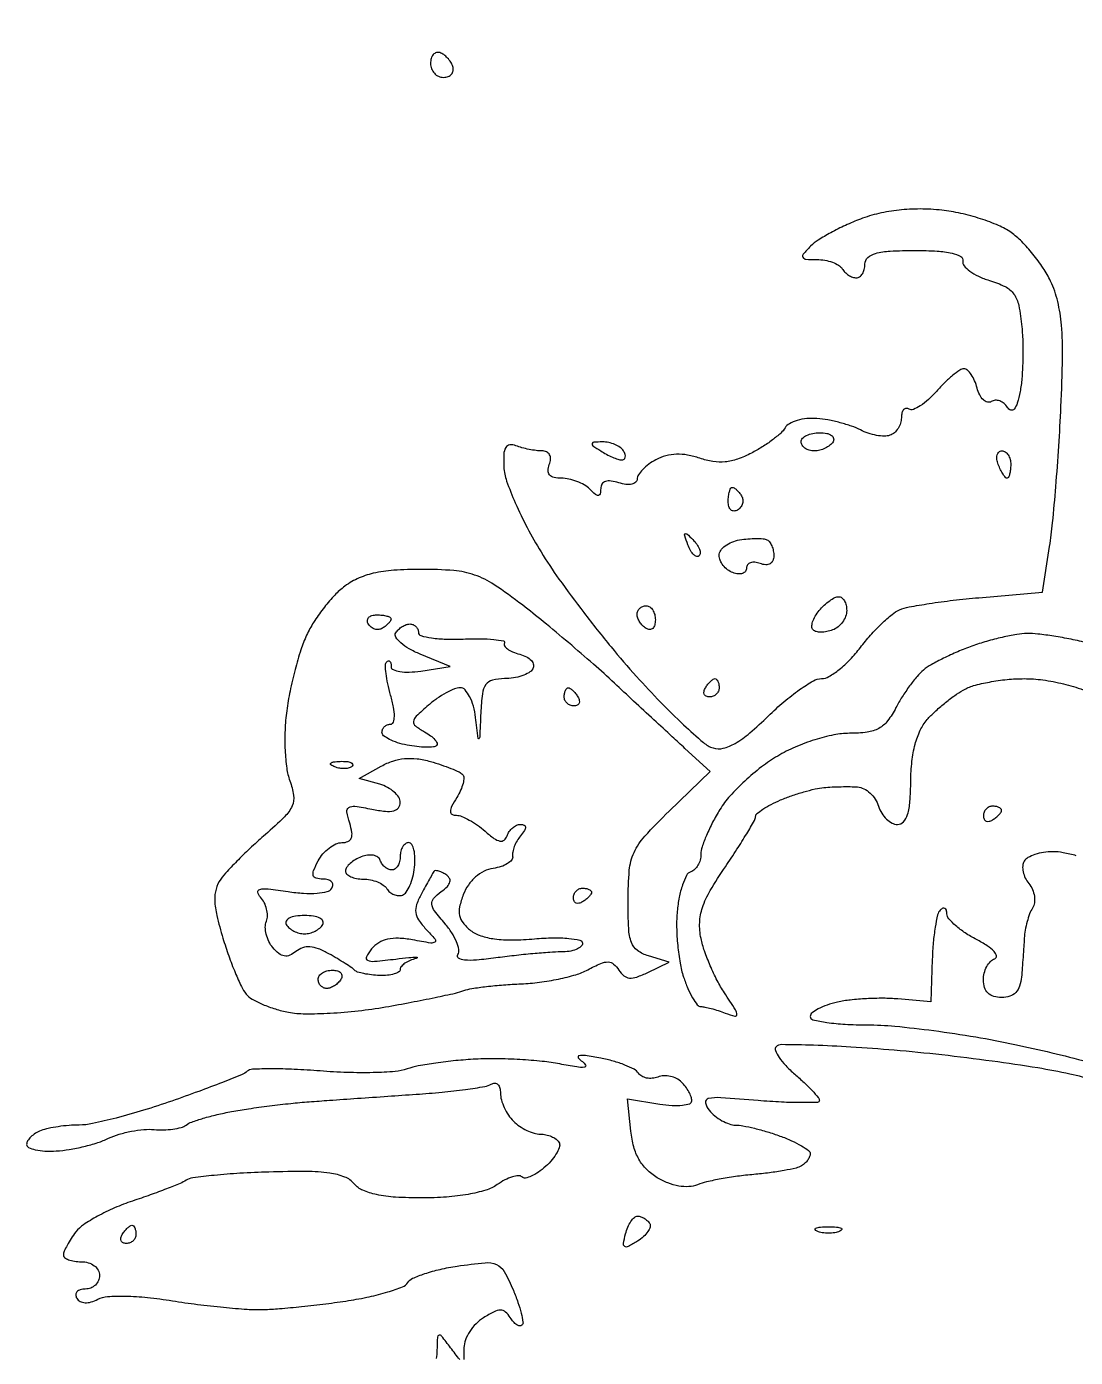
# Model space of a CAD drawing. Extents: x 0 to 102, y 0 to 135.
# Drawn here: x 76.39 to 86.13, y 111.12 to 123.48 of the extents above; entities that cross this region are included whole.
import ezdxf

# ---------------------------------------------------------------- set-up
doc = ezdxf.new("R2010")
doc.units = 0
doc.header["$MEASUREMENT"] = 0

msp = doc.modelspace()

# ---------------------------------------------------------------- linework, layer by layer
for points in [[(94.838633, 112.440451, -0.000002), (94.54195, 112.74577, 0.00077)], [(86.246742, 117.75512, 0.011823), (86.091508, 117.790327, 0.010683), (85.929458, 117.819484, 0.01077), (85.783188, 117.839369, 0.033163), (85.683487, 117.844087, 0.037557), (85.586747, 117.834956, 0.013835), (85.452209, 117.808126, 0.013623), (85.306331, 117.770603, 0.015939), (85.170248, 117.72688, 0.015271), (85.038824, 117.675407, 0.014024), (84.906944, 117.614624, 0.014184), (84.792408, 117.553783, 0.044045), (84.72052, 117.504105, 0.043588), (84.661354, 117.445592, 0.017818), (84.591247, 117.356774, 0.01747), (84.522283, 117.255455, 0.021364), (84.465349, 117.156012, -0.0438), (84.387736, 117.033525, -0.103522), (84.306339, 116.963258, -0.094369), (84.198688, 116.927863, -0.032381), (84.03421, 116.9172, 0.050143), (83.888283, 116.902529, 0.026387), (83.711679, 116.856838, 0.025537), (83.529944, 116.789056, 0.030519), (83.366945, 116.706449, 0.031605), (83.216326, 116.604884, 0.022618), (83.061098, 116.473686, 0.022953), (82.924096, 116.334633, 0.044654), (82.830763, 116.210013, 0.01851), (82.763178, 116.091027, 0.019693), (82.706065, 115.969763, 0.019718), (82.665364, 115.862073, 0.080654), (82.6542, 115.793314, -0.067152), (82.647125, 115.74087, -0.064889), (82.626385, 115.691514, -0.070006), (82.595715, 115.652576, -0.110972), (82.55951, 115.630737, 0.195782), (82.520911, 115.597665, 0.036437), (82.483563, 115.510028, 0.034189), (82.452688, 115.394741, 0.025351), (82.433934, 115.264137, 0.028097), (82.428629, 115.115796, 0.01898), (82.438511, 114.94675, 0.019155), (82.460621, 114.783536, 0.035728), (82.492885, 114.65415, 0.02189), (82.532477, 114.548828, 0.031578), (82.577224, 114.459967, 0.032451), (82.62092, 114.395336, 0.231882), (82.653842, 114.3792, -0.05072), (82.691251, 114.375395, -0.013595), (82.749525, 114.361757, -0.013631), (82.815242, 114.342551, -0.013701), (82.879701, 114.319821, 0.023592), (82.969844, 114.290025, 0.509167), (82.988586, 114.304869, 0.131514), (82.975017, 114.348352, 0.004005), (82.871972, 114.508401, -0.02617), (82.80579, 114.62195, -0.017281), (82.741322, 114.758596, -0.017407), (82.687728, 114.89618, -0.031975), (82.655354, 115.01193, -0.062062), (82.642768, 115.159961, -0.072071), (82.668474, 115.298831, -0.051457), (82.741512, 115.458192, -0.016394), (82.881503, 115.678843, 0.005737), (82.988901, 115.840405, 0.008373), (83.079463, 115.98535, 0.004693), (83.152233, 116.10889, 0.131485), (83.1618, 116.144641, -0.225209), (83.174456, 116.171315, -0.025106), (83.230141, 116.212304, -0.026636), (83.305327, 116.256465, -0.018497), (83.39445, 116.298513, -0.017543), (83.495915, 116.337722, -0.01374), (83.608462, 116.373302, -0.013958), (83.715121, 116.400627, -0.032782), (83.7963, 116.413507, -0.010946), (83.871455, 116.41877, -0.007324), (83.957613, 116.421647, -0.007377), (84.041224, 116.421979, -0.014389), (84.107849, 116.419342, -0.102287), (84.166282, 116.403032, -0.066032), (84.224158, 116.362759, -0.062403), (84.272742, 116.305816, -0.0687), (84.3039, 116.2404, 0.06077), (84.33347, 116.175705, 0.063046), (84.377429, 116.120903, 0.069989), (84.428457, 116.083769, 0.122947), (84.478801, 116.0712, 0.210897), (84.534578, 116.095821, 0.11046), (84.572966, 116.162967, 0.057138), (84.595381, 116.282624, 0.016008), (84.602815, 116.47305, -0.025741), (84.613536, 116.656196, -0.037534), (84.643261, 116.815052, -0.043639), (84.690608, 116.945882, -0.072097), (84.754733, 117.0441, -0.024692), (84.825268, 117.116592, -0.015405), (84.914479, 117.194662, -0.015451), (85.007401, 117.266361, -0.02695), (85.08917, 117.31905, -0.061295), (85.186527, 117.359763, -0.022356), (85.33232, 117.393736, -0.021771), (85.496752, 117.417025, -0.024296), (85.656659, 117.4248, -0.034374), (85.830144, 117.412859, -0.025112), (86.019964, 117.376814, -0.025316), (86.202708, 117.322581, -0.038242)], [(86.139476, 115.781114, 0.022382), (86.01831, 115.80864, 0.044687), (85.920494, 115.8174, 0.038469), (85.835838, 115.810877, 0.041908), (85.75565, 115.79146, 0.045998), (85.690837, 115.763039, 0.128709), (85.65521, 115.729094, 0.123686), (85.641674, 115.686464, 0.068284), (85.645795, 115.631628, 0.06142), (85.665947, 115.573569, 0.059061), (85.6998, 115.5213, -0.071355), (85.732745, 115.467596, -0.066107), (85.75035, 115.405382, -0.070104), (85.750579, 115.34444, -0.10472), (85.73263, 115.294478, 0.048582), (85.706458, 115.241181, 0.023066), (85.682864, 115.168347, 0.02261), (85.665021, 115.089279, 0.029716), (85.656364, 115.015822, -0.00205), (85.651443, 114.936535, -0.001106), (85.644764, 114.838911, -0.001101), (85.63752, 114.739482, -0.001734), (85.630817, 114.65415, -0.060608), (85.613501, 114.569996, -0.11213), (85.577362, 114.510696, -0.121656), (85.521497, 114.475825, -0.079139), (85.446, 114.4638, -0.071947), (85.373281, 114.474318, -0.119776), (85.32002, 114.505219, -0.123365), (85.287878, 114.556351, -0.079088), (85.2768, 114.62595, -0.060736), (85.284684, 114.690612, -0.062127), (85.307864, 114.750959, -0.068623), (85.342099, 114.798124, -0.120634), (85.38255, 114.823813, 0.377327), (85.397691, 114.850043, 0.141113), (85.376469, 114.890956, 0.058818), (85.311702, 114.944894, 0.024544), (85.21335, 115.002235, -0.025735), (85.108076, 115.063948, -0.033606), (85.019167, 115.131379, -0.035633), (84.955629, 115.195158, -0.179973), (84.9384, 115.241473, 0.067989), (84.933952, 115.274032, 0.199213), (84.920258, 115.291503, 0.237252), (84.90021, 115.292442, 0.091838), (84.876639, 115.276239, 0.140932), (84.851813, 115.23137, 0.016043), (84.829333, 115.116514, 0.018381), (84.811646, 114.975105, 0.013984), (84.802327, 114.819224), (84.789776, 114.42397), (84.482603, 114.450434, 0.020553), (84.34654, 114.45654, 0.013914), (84.191339, 114.452801, 0.014035), (84.041329, 114.440777, 0.027045), (83.922415, 114.421328, 0.027611), (83.82551, 114.394361, 0.039705), (83.743723, 114.359204, 0.045335), (83.685758, 114.32156, 0.229987), (83.6694, 114.287878, 0.350252), (83.69388, 114.257219, 0.019046), (83.823875, 114.232877, 0.022847), (83.993667, 114.215611, 0.013914), (84.195272, 114.21, -0.023738), (84.455424, 114.197642, -0.009097), (84.815418, 114.156742, -0.008984), (85.2052, 114.098116, -0.010917), (85.567949, 114.028695, -0.005786), (85.910911, 113.951104, -0.006368), (86.241167, 113.8679, -0.005969)], [(86.316515, 113.700728, -0.00473), (86.080468, 113.7518, 0.015925), (85.782098, 113.809397, 0.005828), (85.356913, 113.872436, 0.00577), (84.890225, 113.930602, 0.006878), (84.448856, 113.974306, 0.005493), (84.046366, 114.004128, 0.008495), (83.698089, 114.020153, 0.003682), (83.403055, 114.026536, 0.202623), (83.352696, 114.006096, 0.303812), (83.345807, 113.971309, 0.050679), (83.379912, 113.908235, 0.040965), (83.441317, 113.832119, 0.025063), (83.52499, 113.752596, -0.011277), (83.612723, 113.673702, -0.016048), (83.686728, 113.599451, -0.012008), (83.743798, 113.535376, -0.177743), (83.754, 113.507583, -0.406022), (83.736653, 113.489743, -0.006882), (83.58674, 113.487601, -0.013237), (83.40294, 113.492372, -0.007891), (83.184604, 113.507287, 0.004161), (82.840206, 113.533395, 0.065744), (82.723114, 113.525895, 0.410319), (82.69692, 113.487344, 0.128394), (82.729663, 113.41731, 0.049924), (82.783185, 113.364541, 0.041983), (82.849179, 113.319911, 0.043851), (82.917068, 113.289344, 0.084052), (82.975802, 113.2794, -0.047328), (83.044793, 113.272855, -0.013059), (83.151336, 113.249556, -0.01307), (83.271218, 113.216695, -0.013324), (83.388444, 113.177805, -0.018443), (83.496081, 113.134331, -0.02705), (83.586869, 113.087661, -0.025551), (83.654188, 113.043555, -0.239345), (83.6694, 113.013598, -0.103933), (83.663605, 112.986018, -0.051626), (83.645851, 112.954824, -0.048084), (83.6199, 112.925035, -0.051162), (83.589234, 112.90144, -0.081957), (83.537997, 112.880378, -0.011531), (83.425696, 112.857214, -0.012901), (83.290321, 112.836123, -0.010648), (83.145084, 112.820455, 0.012127), (82.994092, 112.803715, 0.011506), (82.841404, 112.779438, 0.011534), (82.707409, 112.751752, 0.039208), (82.622405, 112.724972, -0.083918), (82.542487, 112.707425, -0.055952), (82.448733, 112.713348, -0.050462), (82.348575, 112.741686, -0.04223), (82.249599, 112.790843, -0.057911), (82.150661, 112.867799, -0.069421), (82.07881, 112.961261, -0.063848), (82.03121, 113.077301, -0.039901), (82.004588, 113.221961), (81.973688, 113.523165), (82.271644, 113.474813, 0.024388), (82.385869, 113.461954, 0.041277), (82.482075, 113.463797, 0.052842), (82.549836, 113.478046, 0.325284), (82.5696, 113.505211, 0.089105), (82.562974, 113.542099, 0.036189), (82.54172, 113.588707, 0.034356), (82.51101, 113.63674, 0.03698), (82.474691, 113.678869, 0.081816), (82.429075, 113.711581, 0.062303), (82.370905, 113.731793, 0.062326), (82.309572, 113.737049, 0.082032), (82.254653, 113.725761, -0.068965), (82.202713, 113.713671, -0.071683), (82.15015, 113.716414, -0.078977), (82.105016, 113.733037, -0.12039), (82.074612, 113.761369, 0.127511), (82.03506, 113.797202, 0.026289), (81.948851, 113.836728, 0.026065), (81.840984, 113.873098, 0.021966), (81.7236, 113.900479, 0.008079), (81.581439, 113.924747, 0.085359), (81.522787, 113.923727, 0.562551), (81.515674, 113.904729, 0.075113), (81.5544, 113.868343, -0.121964), (81.583584, 113.835321, -0.530776), (81.573395, 113.816441, -0.065656), (81.500894, 113.8187, -0.007875), (81.3429, 113.847127, 0.023174), (81.181797, 113.871051, 0.011204), (80.973933, 113.887439, 0.011085), (80.756164, 113.894869, 0.01564), (80.562041, 113.891114, 0.011708), (80.378558, 113.877505, 0.011195), (80.193142, 113.855178, 0.011201), (80.03044, 113.828149, 0.038849), (79.927541, 113.800258, -0.066875), (79.816142, 113.776655, -0.013057), (79.610816, 113.766559, -0.013652), (79.369111, 113.767594, -0.012265), (79.119004, 113.781644, 0.008685), (78.878418, 113.796887, 0.01264), (78.665889, 113.801271, 0.008183), (78.490105, 113.797576, 0.172528), (78.442204, 113.778496, -0.083111), (78.395343, 113.749446, -0.003439), (78.211533, 113.675559, -0.005887), (77.991307, 113.59177, -0.004137), (77.741624, 113.502462, -0.009663), (77.480364, 113.417068, -0.010717), (77.224818, 113.344924, -0.010139), (77.004744, 113.292597, -0.053341), (76.881394, 113.2794, 0.019992), (76.787374, 113.275639, 0.016048), (76.686741, 113.264316, 0.01634), (76.59429, 113.247796, 0.039247), (76.527619, 113.228049, 0.046647), (76.476426, 113.202708, 0.052866), (76.433109, 113.169195, 0.060254), (76.403448, 113.132984, 0.142438), (76.3938, 113.099805, 0.292931), (76.412111, 113.071233, 0.053436), (76.474567, 113.050245, 0.042672), (76.563379, 113.038441, 0.026385), (76.66875, 113.039066, 0.026527), (76.789459, 113.052608, 0.01799), (76.925062, 113.080201, 0.018159), (77.054462, 113.116436, 0.034248), (77.1552, 113.156417, -0.038474), (77.251609, 113.193741, -0.02563), (77.3667, 113.222054, -0.025831), (77.481892, 113.23809, -0.045105), (77.5782, 113.237755, 0.02945), (77.665377, 113.234724, 0.029334), (77.752423, 113.241947, 0.030678), (77.827425, 113.257367, 0.092387), (77.8743, 113.279916, -0.073457), (77.926922, 113.307711, -0.012969), (78.033454, 113.342233, -0.013799), (78.16154, 113.376285, -0.012027), (78.2973, 113.404965, -0.009474), (78.454258, 113.431132, -0.005138), (78.648126, 113.457655, -0.005116), (78.84604, 113.480609, -0.008059), (79.0164, 113.495831, -0.000553), (79.204759, 113.509395, -0.000215), (79.465284, 113.527754, -0.000213), (79.747403, 113.547391, -0.000264), (80.009917, 113.565412, 0.007042), (80.250851, 113.585236, 0.00955), (80.467726, 113.610349, 0.006896), (80.647414, 113.63717, 0.098217), (80.707867, 113.65977, -0.146763), (80.740166, 113.668436, -0.191589), (80.767992, 113.656411, -0.13383), (80.78679, 113.623444, -0.063119), (80.793, 113.57445, 0.07047), (80.801725, 113.512852, 0.038892), (80.828502, 113.441531, 0.037878), (80.867598, 113.372064, 0.049304), (80.913857, 113.315657, 0.046136), (80.969537, 113.269403, 0.037219), (81.036798, 113.230302, 0.038525), (81.104924, 113.203472, 0.074678), (81.162664, 113.1948, -0.051813), (81.214967, 113.189365, -0.048326), (81.266335, 113.17327, -0.051794), (81.309291, 113.149595, -0.102863), (81.335912, 113.121507, -0.206562), (81.341618, 113.08275, -0.059306), (81.318635, 113.025155, -0.048967), (81.27438, 112.959912, -0.035355), (81.213486, 112.896425, -0.031279), (81.145386, 112.842137, -0.047307), (81.079494, 112.804763, -0.059224), (81.024776, 112.787651, -0.247416), (80.992868, 112.797532, 0.220003), (80.960451, 112.809449, 0.054783), (80.903544, 112.798489, 0.045697), (80.834677, 112.770096, 0.032167), (80.763063, 112.726513, -0.079764), (80.656679, 112.674885, -0.029219), (80.493568, 112.635969, -0.025756), (80.292708, 112.610875, -0.018199), (80.065435, 112.6026, -0.014725), (79.819901, 112.609833, -0.036607), (79.641821, 112.633491, -0.051728), (79.515592, 112.673733, -0.117052), (79.435955, 112.733651, 0.128569), (79.347556, 112.797072, 0.05731), (79.207744, 112.833086, 0.033573), (78.99239, 112.848291, 0.008603), (78.643046, 112.843457, 0.007167), (78.374812, 112.831277, 0.009953), (78.135017, 112.812145, 0.006821), (77.936175, 112.789547, 0.113973), (77.8743, 112.766696, -0.047015), (77.819746, 112.737823, -0.005665), (77.693351, 112.687121, -0.006699), (77.541284, 112.630445, -0.005466), (77.377104, 112.573763, 0.021918), (77.210832, 112.510165, 0.022551), (77.052378, 112.432791, 0.022998), (76.9217, 112.353508, 0.082775), (76.851045, 112.286824, 0.017565), (76.807412, 112.224924, 0.019898), (76.770121, 112.162584, 0.019536), (76.74285, 112.107573, 0.094981), (76.734891, 112.07385, 0.243125), (76.746174, 112.049544, 0.073912), (76.782693, 112.029038, 0.055348), (76.836787, 112.015025, 0.035742), (76.9014, 112.0104, -0.072314), (76.966492, 112.000936, -0.08892), (77.02125, 111.973388, -0.10214), (77.057639, 111.932209, -0.130775), (77.0706, 111.8835, -0.103052), (77.060513, 111.835077, -0.098802), (77.031856, 111.793877, -0.09695), (76.98905, 111.766269, -0.095165), (76.938707, 111.7566, 0.066335), (76.892052, 111.750383, 0.139157), (76.860958, 111.731682, 0.191089), (76.850049, 111.703978, 0.138651), (76.859241, 111.671771, 0.135494), (76.890906, 111.642398, 0.1074), (76.936137, 111.630145, 0.083766), (76.992146, 111.636704, 0.049852), (77.054584, 111.661884, -0.104235), (77.145157, 111.687463, -0.022009), (77.310303, 111.691347, -0.020876), (77.515443, 111.678561, -0.014182), (77.7474, 111.647681, 0.008647), (77.979648, 111.614141, 0.007635), (78.222746, 111.587081, 0.007691), (78.442593, 111.56941, 0.022989), (78.5934, 111.566566, 0.014154), (78.740845, 111.574746, 0.005286), (78.947256, 111.594269, 0.005232), (79.171874, 111.620291, 0.006314), (79.382217, 111.649596, 0.015386), (79.575097, 111.685059, 0.020692), (79.746996, 111.72968, 0.018307), (79.883813, 111.776843, 0.163331), (79.932117, 111.816903, -0.151796), (79.977499, 111.856298, -0.023215), (80.090558, 111.899782, -0.02417), (80.233118, 111.939608, -0.018849), (80.391192, 111.969418, -0.012673), (80.649685, 112.001467, -0.126727), (80.756464, 111.984882, -0.16692), (80.828319, 111.919666, -0.026208), (80.912793, 111.745062, -0.01578), (80.955772, 111.63314, -0.023363), (80.98566, 111.532384, -0.020206), (81.002366, 111.450497, -0.240743), (80.99275, 111.42065, -0.24462), (80.972243, 111.414153, -0.102463), (80.944507, 111.425141, -0.068644), (80.913532, 111.452225, -0.040437), (80.884338, 111.491898, 0.076256), (80.840599, 111.54322, 0.181817), (80.794324, 111.560274, 0.115566), (80.73351, 111.545602, 0.022854), (80.635138, 111.490247, 0.058844), (80.566079, 111.43488, 0.050317), (80.507633, 111.362145, 0.052753), (80.467804, 111.283918, 0.091638), (80.4546, 111.21248, -0.008279), (80.4528, 111.103778, -0.402676)], [(80.415547, 111.101054, -0.004234), (80.330391, 111.21168, 0.005787), (80.246963, 111.319368, 0.283003), (80.222511, 111.328252, 0.343707), (80.207081, 111.310141, 0.007339), (80.203491, 111.18555, -0.036926), (80.197063, 111.112654, -0.055203)]]:
    msp.add_lwpolyline(points, format="xyb")
for points in [[(80.230762, 123.238113, 0.153349), (80.197939, 123.238684, 0.144448), (80.169769, 123.220476, 0.110515), (80.150819, 123.184943, 0.067552), (80.1444, 123.13765, 0.091588), (80.153515, 123.088308, 0.095879), (80.179606, 123.046367, 0.099487), (80.218523, 123.018301, 0.107024), (80.26425, 123.0084, 0.087739), (80.307456, 123.016041, 0.128365), (80.339057, 123.037911, 0.14189), (80.353978, 123.070603, 0.117543), (80.350612, 123.108862, 0.060151), (80.33142, 123.14943, 0.046437), (80.301593, 123.18827, 0.047603), (80.266283, 123.219742, 0.077931)], [(84.889922, 121.775024, 0.026447), (84.689863, 121.786173, 0.027922), (84.493373, 121.775741, 0.02895), (84.306418, 121.744273, 0.034274), (84.134895, 121.692498, 0.017651), (83.996316, 121.634401, 0.016716), (83.859592, 121.565687, 0.016939), (83.742809, 121.496789, 0.054683), (83.672617, 121.440474, 0.017186), (83.605041, 121.368086, 0.297235), (83.600774, 121.33755, 0.274218), (83.627248, 121.319574, 0.015309), (83.730879, 121.3164, -0.042426), (83.804507, 121.310141, -0.044146), (83.875012, 121.291549, -0.048295), (83.932545, 121.264282, -0.120103), (83.9655, 121.2318, 0.06081), (83.991405, 121.199439, 0.051032), (84.025811, 121.172051, 0.053229), (84.063081, 121.153401, 0.089642), (84.097393, 121.1472, 0.156819), (84.127755, 121.156963, 0.097386), (84.153615, 121.184477, 0.079459), (84.171072, 121.225574, 0.06085), (84.177, 121.2741, -0.211442), (84.203797, 121.334635, -0.118311), (84.2757, 121.374082, -0.054498), (84.409825, 121.395364, -0.01212), (84.6423, 121.401, -0.013659), (84.847411, 121.395396, -0.041065), (84.98605, 121.376322, -0.072867), (85.066865, 121.345508, -0.329173), (85.08645, 121.302238, 0.229043), (85.097086, 121.258655, 0.062931), (85.149948, 121.20887, 0.050163), (85.231604, 121.161082, 0.034207), (85.332314, 121.123076, -0.040787), (85.47931, 121.065384, -0.126694), (85.559591, 120.996717, -0.105243), (85.604896, 120.889997, -0.023514), (85.633595, 120.693088, -0.018003), (85.64301, 120.540711, -0.013303), (85.642858, 120.371774, -0.013483), (85.634145, 120.211978, -0.029177), (85.617008, 120.090165, -0.020296), (85.590902, 119.982878, -0.098601), (85.562359, 119.927492, -0.314525), (85.531923, 119.918445, -0.175956), (85.500231, 119.943495, 0.077658), (85.46868, 119.980308, 0.090159), (85.428867, 120.003496, 0.100779), (85.387142, 120.00966, 0.125495), (85.34986, 119.997968, -0.203684), (85.314029, 119.99249, -0.129255), (85.276567, 120.01331, -0.087243), (85.242906, 120.059244, -0.050691), (85.218939, 120.123488, 0.037294), (85.195614, 120.191512, 0.048996), (85.164, 120.248997, 0.0581), (85.129354, 120.288756, 0.186608), (85.097173, 120.3012, 0.148386), (85.057377, 120.289124, 0.023308), (84.990715, 120.239919, 0.024171), (84.915459, 120.172464, 0.018995), (84.840493, 120.092586, -0.028413), (84.765778, 120.015919, -0.041576), (84.691281, 119.958296, -0.04868), (84.626899, 119.924943, -0.23791), (84.587253, 119.928378, 0.161534), (84.560024, 119.934848, 0.190938), (84.536507, 119.923068, 0.124875), (84.520604, 119.892569, 0.058108), (84.5154, 119.847943, -0.077787), (84.507487, 119.797384, -0.066513), (84.484336, 119.748634, -0.068499), (84.450075, 119.709012, -0.09447), (84.40965, 119.685182, -0.092586), (84.357185, 119.676735, -0.038247), (84.285348, 119.684049, -0.036164), (84.207433, 119.703961, -0.038659), (84.134993, 119.734571, 0.036556), (84.05355, 119.769388, 0.018602), (83.946909, 119.801643, 0.018376), (83.833906, 119.826885, 0.026135), (83.731897, 119.840301, 0.043176), (83.637696, 119.839567, 0.04771), (83.548228, 119.822412, 0.053383), (83.475999, 119.792599, 0.135481), (83.435504, 119.753533, -0.076808), (83.395285, 119.704539, -0.021451), (83.318389, 119.64143, -0.021108), (83.2241, 119.576628, -0.020757), (83.124164, 119.519619, -0.034658), (82.994046, 119.463435, -0.059714), (82.879022, 119.437829, -0.063578), (82.76633, 119.440899, -0.045334), (82.64371, 119.471534, 0.038943), (82.531022, 119.501219, 0.053052), (82.4263, 119.508955, 0.05721), (82.328697, 119.494546, 0.057697), (82.237196, 119.458409, 0.035847), (82.17015, 119.416088, 0.041826), (82.113464, 119.366538, 0.046466), (82.074014, 119.317353, 0.146825), (82.062, 119.277322, -0.220479), (82.048459, 119.248107, -0.127334), (82.012876, 119.230942, -0.081679), (81.958374, 119.229134, -0.044404), (81.8928, 119.2437, 0.042478), (81.820345, 119.260087, 0.111425), (81.767533, 119.255618, 0.174601), (81.735724, 119.231333, 0.144241), (81.7236, 119.190181, -0.046615), (81.719002, 119.140974, -0.344865), (81.70245, 119.126448, -0.193382), (81.674624, 119.135853, -0.019352), (81.62208, 119.18448, 0.065201), (81.571463, 119.223375, 0.039117), (81.50299, 119.256178, 0.038542), (81.428442, 119.278549, 0.053672), (81.359229, 119.286, -0.054446), (81.290549, 119.293501, -0.158126), (81.24987, 119.317402, -0.191039), (81.235426, 119.357172, -0.084517), (81.246594, 119.4129, 0.074033), (81.257935, 119.46395, 0.1426), (81.249176, 119.504552, 0.164165), (81.221345, 119.530459, 0.106444), (81.177964, 119.5398, -0.031543), (81.124087, 119.543202, -0.017173), (81.058622, 119.553799, -0.017051), (80.992545, 119.569195, -0.025854), (80.93645, 119.587456, 0.11807), (80.879053, 119.595039, 0.242896), (80.842166, 119.570857, 0.11836), (80.824173, 119.507896, 0.023248), (80.824619, 119.389381, 0.073177), (80.850318, 119.260178, 0.017589), (80.931078, 119.05657, 0.01769), (81.041417, 118.827074, 0.016714), (81.169679, 118.601475, 0.017543), (81.336342, 118.350105, 0.008359), (81.567238, 118.038213, 0.008274), (81.819631, 117.719988, 0.011642), (82.055874, 117.44534, 0.009384), (82.279423, 117.206537, 0.012219), (82.493335, 116.996955, 0.009909), (82.678415, 116.831016, 0.101288), (82.767856, 116.781078, 0.140996), (82.860948, 116.778546, 0.068156), (82.972196, 116.824153, 0.045537), (83.108111, 116.9204, 0.017212), (83.279925, 117.077788, -0.018301), (83.425601, 117.21065, -0.022647), (83.570925, 117.322865, -0.021799), (83.698773, 117.404571, -0.132027), (83.774047, 117.4248, 0.134797), (83.842688, 117.443648, 0.034763), (83.938001, 117.509621, 0.032804), (84.040191, 117.60303, 0.028276), (84.13483, 117.713551, -0.018986), (84.229694, 117.828591, -0.019269), (84.332562, 117.935515, -0.019464), (84.428965, 118.021315, -0.071217), (84.498686, 118.063692, -0.055032), (84.587188, 118.090489, -0.007885), (84.774072, 118.122239, -0.008878), (84.997236, 118.152495, -0.007476), (85.2345, 118.176792), (85.8267, 118.2285), (85.891796, 118.6515, 0.013721), (85.919575, 118.872123, 0.004178), (85.94966, 119.207536, 0.00418), (85.977095, 119.584025, 0.004551), (85.997369, 119.950387, 0.007364), (86.011779, 120.408388, 0.024886), (86.001893, 120.707493, 0.037709), (85.966823, 120.92735, 0.052423), (85.900693, 121.115303, 0.035373), (85.83153, 121.237861, 0.023984), (85.736737, 121.367204, 0.024219), (85.632569, 121.483875, 0.043715), (85.535141, 121.566966, 0.053464), (85.418278, 121.632634, 0.023302), (85.251394, 121.69517, 0.02274), (85.066254, 121.745704, 0.028118)], [(81.739757, 119.623105, 0.012098), (81.65918, 119.620424, 0.343021), (81.644436, 119.607537, 0.295079), (81.652303, 119.58797, 0.010223), (81.7236, 119.5398, 0.021347), (81.777207, 119.508315, 0.021318), (81.833328, 119.481501, 0.021733), (81.884206, 119.462371, 0.074451), (81.918943, 119.456495, 0.157323), (81.940548, 119.463017, 0.195945), (81.951922, 119.480432, 0.128516), (81.950187, 119.50747, 0.058538), (81.9351, 119.5398, 0.101161), (81.904676, 119.572119, 0.052761), (81.85615, 119.599168, 0.049393), (81.798357, 119.617325, 0.053738)], [(83.758993, 119.709, -0.047867), (83.822069, 119.702948, -0.104212), (83.866658, 119.684149, -0.181468), (83.885858, 119.656389, -0.202618), (83.8809, 119.6244, -0.08825), (83.851938, 119.592012, -0.053305), (83.808163, 119.564651, -0.051278), (83.757217, 119.546075, -0.061875), (83.706707, 119.5398, -0.067639), (83.660109, 119.546133, -0.08433), (83.62061, 119.564651, -0.09965), (83.594196, 119.592139, -0.142666), (83.5848, 119.6244, -0.195654), (83.597949, 119.656716, -0.086673), (83.635969, 119.684149, -0.066561), (83.692322, 119.702773, -0.0466)], [(85.448655, 119.5398, -0.152681), (85.479907, 119.530029, -0.098158), (85.506529, 119.502523, -0.08088), (85.524489, 119.461421, -0.062722), (85.5306, 119.4129, -0.024748), (85.528191, 119.36427, -0.039339), (85.520833, 119.323277, -0.046727), (85.510205, 119.294129, -0.289661), (85.497351, 119.286, -0.222225), (85.481589, 119.29337, -0.030693), (85.459565, 119.323277, -0.030395), (85.436482, 119.364292, -0.02136), (85.415406, 119.4129, -0.055937), (85.402758, 119.461491, -0.100118), (85.405086, 119.502523, -0.147206), (85.421534, 119.529438, -0.184534)], [(82.945307, 119.2014, -0.145859), (82.962938, 119.196145, -0.040575), (82.985953, 119.178266, -0.037297), (83.009912, 119.152788, -0.031646), (83.031287, 119.122646, -0.108373), (83.043267, 119.088527, -0.099685), (83.040406, 119.051416, -0.095498), (83.023106, 119.017025, -0.090427), (82.99398, 118.990753, -0.136093), (82.961328, 118.981256, -0.190788), (82.933257, 118.991967, -0.140899), (82.914312, 119.022917, -0.067432), (82.908, 119.069507, -0.026751), (82.910706, 119.120046, -0.042195), (82.918959, 119.162656, -0.051652), (82.930914, 119.192687, -0.279105)], [(82.580098, 118.71636, -0.043285), (82.616865, 118.67294, -0.063152), (82.640429, 118.628758, -0.082976), (82.6481, 118.59057, -0.20742), (82.637861, 118.564661, -0.278911), (82.615173, 118.559075, -0.120343), (82.587446, 118.575776, -0.070189), (82.558287, 118.614214, -0.036269), (82.532739, 118.669001, -0.008399), (82.503461, 118.749956, -0.286372), (82.50787, 118.768994, -0.400052), (82.524216, 118.769391, -0.011214)], [(83.26755, 118.714295, -0.124414), (83.291871, 118.694001, -0.056818), (83.312362, 118.657738, -0.051259), (83.326294, 118.612439, -0.049028), (83.331, 118.564562, -0.102783), (83.32176, 118.52009, -0.164887), (83.29598, 118.491658, -0.145256), (83.255433, 118.482636, -0.07435), (83.2041, 118.494006, 0.062927), (83.155539, 118.505927, 0.109632), (83.114477, 118.501668, 0.151303), (83.087486, 118.482314, 0.163532), (83.0772, 118.451706, -0.163532), (83.066914, 118.421099, -0.151303), (83.039923, 118.401745, -0.109632), (82.998861, 118.397486, -0.062927), (82.9503, 118.409406, -0.070684), (82.901786, 118.436387, -0.063483), (82.860677, 118.476688, -0.066823), (82.832854, 118.523626, -0.100747), (82.8234, 118.570067, -0.153925), (82.837636, 118.615214, -0.078778), (82.879315, 118.658358, -0.066228), (82.940946, 118.693089, -0.054444), (83.01375, 118.713404, -0.019003), (83.091277, 118.723173, -0.02096), (83.166823, 118.726607, -0.020902), (83.231108, 118.724144, -0.092198)], [(80.056472, 118.44, 0.017114), (79.801614, 118.431274, 0.039714), (79.612554, 118.403119, 0.051491), (79.463432, 118.352022, 0.058444), (79.33464, 118.273101, 0.040142), (79.244025, 118.189231, 0.022214), (79.14691, 118.073786, 0.022025), (79.058335, 117.947301, 0.032891), (78.993508, 117.828951, 0.030597), (78.940027, 117.692755, 0.013768), (78.885911, 117.508366, 0.013571), (78.839263, 117.309853, 0.018002), (78.808303, 117.126928, 0.023301), (78.79298, 116.947227, 0.020973), (78.793628, 116.760421, 0.021572), (78.808532, 116.592532, 0.057975), (78.837858, 116.47647, -0.055366), (78.872706, 116.341519, -0.143387), (78.858549, 116.243017, -0.091774), (78.78756, 116.141581, -0.014922), (78.610482, 115.977506, 0.008608), (78.483146, 115.862473, 0.008542), (78.359511, 115.742833, 0.008431), (78.254989, 115.634581, 0.032613), (78.1959, 115.562372, 0.088406), (78.152597, 115.471397, 0.076568), (78.140448, 115.366275, 0.049255), (78.15972, 115.225659, 0.014425), (78.216594, 115.014826, 0.012182), (78.270205, 114.851243, 0.013287), (78.330306, 114.695192, 0.01282), (78.388551, 114.56471, 0.06189), (78.432246, 114.496406, 0.089466), (78.488329, 114.449204, 0.028715), (78.586045, 114.400334, 0.027604), (78.703255, 114.357398, 0.027631), (78.824443, 114.327652, 0.045556), (78.979476, 114.312974, 0.014379), (79.212286, 114.31889, 0.014228), (79.472887, 114.34047, 0.015331), (79.725392, 114.376499, 0.003685), (79.965314, 114.420098, 0.004561), (80.188049, 114.46438, 0.003765), (80.374325, 114.50465, 0.033632), (80.4546, 114.528401, -0.049657), (80.527987, 114.547584, -0.009828), (80.66276, 114.566136, -0.010322), (80.821233, 114.581475, -0.009434), (80.98503, 114.590819, 0.022982), (81.155317, 114.605168, 0.019502), (81.333273, 114.635537, 0.01995), (81.493327, 114.676051, 0.05094), (81.603882, 114.721443, -0.018909), (81.723809, 114.779906, -0.106415), (81.793213, 114.794245, -0.177753), (81.844115, 114.775079, -0.076466), (81.8919, 114.719056, 0.081946), (81.937963, 114.666228, 0.153446), (81.989993, 114.645105, 0.10597), (82.058617, 114.654078, 0.027907), (82.161348, 114.697146), (82.3581, 114.792861), (82.16775, 114.849698, -0.086271), (82.066421, 114.900189, -0.146698), (82.00995, 114.975234, -0.076605), (81.983652, 115.1044, -0.011987), (81.9774, 115.365123, -0.021539), (81.989481, 115.645443, -0.086377), (82.03319, 115.810764, -0.077222), (82.132545, 115.960791, -0.015146), (82.358296, 116.1939), (82.739191, 116.564088), (82.506346, 116.776823, -0.001173), (82.388323, 116.885161, -0.000401), (82.217642, 117.042829, -0.000398), (82.029521, 117.217165, -0.00046), (81.8505, 117.383642, 0.007089), (81.657308, 117.558578, 0.004364), (81.425242, 117.759235, 0.004375), (81.192249, 117.953682, 0.007813), (80.996813, 118.108863, 0.0168), (80.734792, 118.29666, 0.062502), (80.553542, 118.387235, 0.065295), (80.359585, 118.428207, 0.019446)], [(83.933559, 118.1862, -0.170139), (83.961884, 118.176274, -0.094361), (83.985992, 118.148143, -0.07493), (84.002296, 118.106204, -0.055357), (84.0078, 118.056645, -0.090772), (83.998049, 118.003373, -0.066676), (83.969451, 117.950431, -0.065318), (83.927157, 117.90583, -0.078933), (83.877251, 117.876993, -0.043454), (83.823553, 117.861578, -0.049057), (83.770156, 117.856508, -0.055398), (83.724742, 117.86171, -0.141091), (83.695996, 117.877604, -0.203393), (83.684354, 117.906409, -0.071749), (83.69162, 117.951293, -0.056836), (83.71506, 118.00417, -0.040496), (83.752303, 118.057256, -0.031103), (83.79873, 118.106603, -0.033855), (83.849691, 118.148323, -0.03606), (83.89777, 118.177553, -0.119097)], [(79.645907, 118.017, -0.026751), (79.696446, 118.014294, -0.042195), (79.739056, 118.006041, -0.051652), (79.769087, 117.994086, -0.279105), (79.7778, 117.979693, -0.145859), (79.772545, 117.962062, -0.040575), (79.754666, 117.939047, -0.037297), (79.729188, 117.915088, -0.031646), (79.699046, 117.893713, -0.108373), (79.664927, 117.881733, -0.099685), (79.627816, 117.884594, -0.095498), (79.593425, 117.901894, -0.090427), (79.567153, 117.93102, -0.136093), (79.557656, 117.963672, -0.190788), (79.568367, 117.991743, -0.140899), (79.599317, 118.010688, -0.067432)], [(82.1466, 118.1016, -0.153634), (82.178865, 118.091446, -0.097988), (82.206349, 118.062856, -0.080552), (82.224894, 118.020138, -0.062283), (82.2312, 117.969707, -0.066118), (82.225002, 117.923039, -0.138808), (82.206349, 117.891917, -0.191142), (82.178718, 117.880968, -0.139169), (82.1466, 117.8901, -0.06081), (82.114239, 117.916005, -0.051032), (82.086851, 117.950411, -0.053229), (82.068201, 117.987681, -0.089642), (82.062, 118.021993, -0.105429), (82.068477, 118.052367, -0.099231), (82.086851, 118.078215, -0.096318), (82.114305, 118.095541, -0.092995)], [(79.951993, 117.9324, -0.097702), (79.982376, 117.926406, -0.097621), (80.008215, 117.909321, -0.098253), (80.025519, 117.883816, -0.10039), (80.0316, 117.853833, 0.338984), (80.054367, 117.824111, 0.029389), (80.153891, 117.803446, 0.029186), (80.288317, 117.791639, 0.017737), (80.447911, 117.792631, -0.012335), (80.605211, 117.795309, -0.023366), (80.731749, 117.788422, -0.025175), (80.820509, 117.774877, -0.521436), (80.829562, 117.753916, 0.291842), (80.82992, 117.728974, 0.091395), (80.857008, 117.700732, 0.059109), (80.906392, 117.673373, 0.033022), (80.971664, 117.651612, -0.054839), (81.035248, 117.62729, -0.09298), (81.080115, 117.592444, -0.133763), (81.099549, 117.553128, -0.188876), (81.092619, 117.515094, -0.125108), (81.056721, 117.480403, -0.046998), (80.992546, 117.451324, -0.042853), (80.913446, 117.431474, -0.040075), (80.830307, 117.4248, 0.058662), (80.718558, 117.411644, 0.184552), (80.657271, 117.369771, 0.121723), (80.624877, 117.284784, 0.019818), (80.610261, 117.10755, -0.000452), (80.600392, 116.881105, -0.202828), (80.59403, 116.867754, -0.602997), (80.587055, 116.870374, -0.000683), (80.562601, 117.06525, 0.036839), (80.541578, 117.170521, 0.052053), (80.506603, 117.259433, 0.064685), (80.463986, 117.320674, 0.211479), (80.419884, 117.3402, 0.097601), (80.365659, 117.329513, 0.028184), (80.288238, 117.292541, 0.027189), (80.203816, 117.240054, 0.025966), (80.124223, 117.177958, 0.012319), (80.01184, 117.075531, 0.168406), (79.986996, 117.02703, 0.273492), (80.004068, 116.985991, 0.033124), (80.089423, 116.930503, -0.030769), (80.144808, 116.894869, -0.054643), (80.184743, 116.858227, -0.082269), (80.204576, 116.826241, -0.304233), (80.200095, 116.804116, -0.175921), (80.170763, 116.790591, -0.024151), (80.102378, 116.788164, -0.025317), (80.017985, 116.793526, -0.018931), (79.92585, 116.807633, -0.029172), (79.836748, 116.830206, -0.041981), (79.761541, 116.861151, -0.049041), (79.708564, 116.895277, -0.229013), (79.6932, 116.927062, -0.104436), (79.699222, 116.95558, -0.099059), (79.716316, 116.979846, -0.096586), (79.741855, 116.996109, -0.093891), (79.771894, 117.0018, 0.315358), (79.798799, 117.020643, 0.086081), (79.808453, 117.074579, 0.050222), (79.800371, 117.159398, 0.020991), (79.773341, 117.271147, -0.016818), (79.746726, 117.377298, -0.023815), (79.730786, 117.473374, -0.021411), (79.725016, 117.551225, -0.207023), (79.736947, 117.581347, -0.145839), (79.752404, 117.589706, -0.260508), (79.765799, 117.58551, -0.142556), (79.774973, 117.567644, -0.047821), (79.7778, 117.538152, 0.29598), (79.797065, 117.508459, 0.066563), (79.85772, 117.490569, 0.048169), (79.946268, 117.485462, 0.02771), (80.05275, 117.495507), (80.3277, 117.536909), (80.048882, 117.651875, -0.03031), (79.945721, 117.701924, -0.050769), (79.866996, 117.757387, -0.0704), (79.821643, 117.809618, -0.28973), (79.821225, 117.849621, -0.06203), (79.846699, 117.881285, -0.051313), (79.880742, 117.908084, -0.053314), (79.917762, 117.926325, -0.08805)], [(82.786093, 117.4248, -0.210953), (82.800359, 117.418501, -0.081139), (82.812441, 117.399949, -0.061769), (82.820664, 117.372589, -0.042167), (82.8234, 117.3402, -0.105053), (82.816542, 117.30792, -0.099167), (82.797082, 117.280451, -0.09642), (82.768007, 117.26204, -0.093332), (82.733807, 117.2556, -0.108972), (82.703779, 117.262223, -0.182303), (82.685891, 117.280451, -0.161196), (82.683259, 117.307874, -0.082592), (82.6965, 117.3402, -0.029505), (82.719257, 117.372583, -0.035638), (82.744386, 117.399949, -0.038439), (82.768265, 117.419255, -0.151918)], [(81.422507, 117.3402, -0.151918), (81.440335, 117.334655, -0.038439), (81.464214, 117.315349, -0.035638), (81.489343, 117.287983, -0.029505), (81.5121, 117.2556, -0.082592), (81.525341, 117.223274, -0.161196), (81.522709, 117.195851, -0.182303), (81.504821, 117.177623, -0.108972), (81.474793, 117.171, -0.093332), (81.440593, 117.17744, -0.09642), (81.411518, 117.195851, -0.099167), (81.392058, 117.22332, -0.105053), (81.3852, 117.2556, -0.042167), (81.387936, 117.287989, -0.061769), (81.396159, 117.315349, -0.081139), (81.408241, 117.333901, -0.210953)], [(80.142614, 116.655824, -0.011757), (80.242047, 116.62476, -0.014203), (80.333757, 116.59079, -0.012862), (80.408823, 116.558267, -0.087931), (80.441737, 116.535263, -0.208778), (80.453502, 116.505264, -0.052897), (80.445838, 116.452255, -0.044855), (80.423199, 116.388036, -0.032429), (80.387231, 116.321153, 0.01899), (80.340031, 116.238769, 0.115859), (80.327899, 116.191573, 0.284828), (80.343153, 116.165779, 0.121034), (80.383772, 116.1558, -0.097944), (80.433332, 116.145998, -0.028996), (80.503336, 116.11231, -0.027886), (80.579355, 116.064413, -0.026784), (80.650649, 116.00775, 0.023397), (80.73279, 115.941553, 0.107194), (80.788434, 115.916839, 0.22542), (80.827196, 115.926285, 0.138845), (80.85471, 115.96545, -0.068578), (80.87542, 116.005877, -0.064555), (80.906657, 116.040136, -0.069001), (80.943238, 116.063315, -0.107157), (80.979609, 116.0712, -0.101854), (81.012912, 116.064345, -0.299343), (81.025195, 116.045723, -0.146626), (81.015782, 116.01416, -0.02794), (80.979753, 115.96545, 0.042092), (80.947202, 115.918737, 0.038657), (80.921869, 115.865913, 0.040926), (80.906799, 115.815062, 0.09271), (80.905944, 115.7751, -0.215849), (80.896729, 115.740693, -0.08238), (80.858546, 115.707235, -0.062016), (80.798596, 115.679647, -0.041671), (80.724992, 115.662869, 0.080867), (80.640615, 115.636563, 0.064344), (80.561354, 115.583252, 0.061367), (80.494898, 115.508633, 0.060498), (80.448163, 115.419769, 0.035804), (80.413878, 115.305605, 0.105855), (80.413126, 115.224182, 0.121735), (80.44541, 115.156306, 0.055377), (80.516171, 115.087151, 0.087561), (80.609537, 115.037518, 0.045674), (80.738473, 115.008328, 0.035867), (80.903855, 114.998451, 0.018697), (81.11025, 115.008664, -0.016156), (81.28375, 115.018132, -0.028908), (81.426401, 115.013053, -0.030276), (81.530341, 114.996927, -0.352708), (81.5544, 114.967063, -0.225712), (81.539782, 114.93633, -0.075306), (81.49574, 114.910377, -0.057304), (81.431177, 114.892669, -0.038321), (81.354708, 114.8868, 0.017556), (81.251059, 114.883159, 0.005345), (81.094493, 114.870464, 0.005345), (80.919269, 114.852478, 0.00581), (80.749288, 114.831189, -0.012173), (80.572144, 114.811288, -0.044141), (80.458882, 114.811367, -0.12035), (80.404812, 114.829795, -0.40999), (80.397324, 114.862569, 0.186021), (80.406177, 114.909683, 0.052898), (80.384652, 114.982398, 0.045499), (80.340732, 115.065856, 0.034784), (80.278687, 115.14834, -0.01555), (80.18112, 115.268168, -0.134324), (80.155469, 115.331433, -0.218065), (80.172272, 115.383663, -0.049731), (80.243205, 115.447239, 0.03777), (80.300327, 115.496027, 0.133883), (80.324149, 115.537419, 0.211718), (80.318257, 115.57365, 0.110123), (80.284834, 115.60625, 0.028237), (80.247193, 115.626673, 0.045631), (80.212975, 115.639142, 0.058873), (80.18652, 115.642887, 0.285167), (80.174021, 115.635521, -0.004833), (80.163593, 115.616079, -0.000342), (80.133913, 115.562094, -0.000483), (80.098413, 115.497774, -0.000364), (80.059278, 115.427151, 0.041843), (80.014978, 115.328773, 0.117465), (80.007068, 115.254157, 0.116921), (80.033641, 115.18378, 0.041256), (80.101578, 115.099127, -0.012164), (80.186324, 115.005268, -0.426109), (80.183776, 114.978675, -0.21099), (80.14775, 114.969331, -0.00519), (79.975529, 114.999335, 0.033924), (79.847162, 115.014169, 0.066785), (79.745006, 115.005347, 0.082271), (79.663286, 114.972356, 0.08274), (79.596753, 114.914825, 0.051297), (79.548227, 114.842385, 0.442043), (79.559923, 114.80981, 0.121999), (79.623337, 114.800171, 0.006911), (79.822024, 114.821265, -0.004519), (79.943156, 114.834712, -0.019014), (80.01617, 114.839354, -0.562831), (80.019857, 114.833615, -0.223701), (80.01045, 114.826065, 0.038652), (79.953783, 114.807697, 0.05078), (79.90589, 114.782016, 0.060697), (79.872866, 114.753347, 0.185752), (79.8624, 114.726149, -0.259177), (79.848949, 114.701943, -0.065778), (79.806485, 114.682722, -0.050244), (79.744974, 114.670683, -0.032047), (79.67205, 114.668583, -0.019648), (79.596073, 114.674258, -0.023454), (79.52519, 114.685752, -0.023123), (79.46729, 114.700777, -0.121915), (79.4394, 114.7176, 0.047378), (79.412083, 114.740179, 0.006851), (79.351663, 114.779965, 0.007714), (79.278639, 114.825058, 0.006532), (79.200121, 114.870507, 0.033821), (79.102534, 114.916929, 0.077857), (79.023435, 114.934701, 0.100668), (78.955893, 114.925524, 0.089491), (78.894095, 114.890614, -0.070855), (78.837287, 114.855686, -0.145474), (78.785902, 114.849446, -0.128516), (78.735133, 114.872343, -0.049727), (78.67976, 114.926979, -0.060123), (78.642844, 114.984242, -0.052896), (78.618663, 115.051144, -0.055829), (78.61006, 115.117159, -0.096411), (78.619624, 115.171514, 0.090657), (78.629547, 115.224364, 0.060544), (78.622392, 115.285674, 0.058618), (78.600187, 115.345717, 0.070602), (78.565639, 115.394908, -0.13386), (78.540878, 115.441654, -0.419628), (78.558211, 115.46848, -0.079808), (78.636924, 115.471887, -0.008308), (78.820944, 115.447334, 0.021928), (78.965556, 115.432033, 0.034712), (79.090132, 115.433009, 0.039427), (79.185098, 115.44795, 0.198124), (79.227787, 115.478817, 0.143094), (79.236668, 115.510993, 0.191446), (79.225176, 115.538695, 0.136202), (79.193135, 115.557403, 0.064527), (79.145316, 115.5636, -0.061075), (79.080962, 115.57149, -0.27424), (79.055056, 115.597083, -0.165595), (79.058421, 115.643708, -0.022788), (79.101, 115.7328, -0.05428), (79.14526, 115.797516, -0.051865), (79.20303, 115.852297, -0.05603), (79.264929, 115.889677, -0.108253), (79.321178, 115.902, 0.0949), (79.377604, 115.912807, 0.206695), (79.408141, 115.943388, 0.136532), (79.413889, 115.99759, 0.035413), (79.39313, 116.083709, -0.034384), (79.367887, 116.187493, -0.304053), (79.386178, 116.228397, -0.178403), (79.441586, 116.240026, -0.012795), (79.598929, 116.212724, 0.022057), (79.72427, 116.193359, 0.085482), (79.802458, 116.198163, 0.171385), (79.845603, 116.225903, 0.166496), (79.8624, 116.274948, 0.143131), (79.848385, 116.322905, 0.069211), (79.806485, 116.371963, 0.059997), (79.744855, 116.41466, 0.052484), (79.67205, 116.443838), (79.4817, 116.497809), (79.686975, 116.612719, -0.048569), (79.793907, 116.65961, -0.055526), (79.903181, 116.682361, -0.053428), (80.018282, 116.68093, -0.04005)], [(79.30545, 116.656721, -0.028489), (79.364347, 116.655791, -0.077125), (79.404954, 116.646424, -0.208169), (79.420397, 116.630803, -0.296942), (79.416488, 116.612288, -0.126455), (79.388829, 116.595939, -0.060344), (79.347772, 116.589242, -0.05415), (79.300603, 116.592408, -0.051402), (79.254337, 116.605609, -0.054073), (79.219087, 116.624352, -0.470617), (79.217628, 116.63977, -0.168741), (79.242311, 116.651726, -0.018894)], [(85.3614, 116.2404, 0.105053), (85.32912, 116.233542, 0.099167), (85.301651, 116.214082, 0.09642), (85.28324, 116.185007, 0.093332), (85.2768, 116.150807, 0.108972), (85.283423, 116.120779, 0.182303), (85.301651, 116.102891, 0.161196), (85.329074, 116.100259, 0.082592), (85.3614, 116.1135, 0.029505), (85.393783, 116.136257, 0.035638), (85.421149, 116.161386, 0.038439), (85.440455, 116.185265, 0.151918), (85.446, 116.203093, 0.210953), (85.439701, 116.217359, 0.081139), (85.421149, 116.229441, 0.061769), (85.393789, 116.237664, 0.042167)], [(79.941229, 115.902, 0.158239), (79.911163, 115.89224, 0.097102), (79.885556, 115.864723, 0.078972), (79.868267, 115.823628, 0.060227), (79.8624, 115.7751, -0.059205), (79.856633, 115.726569, -0.078159), (79.83962, 115.685477, -0.096605), (79.81443, 115.657954, -0.160616), (79.78485, 115.6482, -0.103776), (79.752975, 115.654888, -0.070355), (79.721322, 115.674473, -0.066545), (79.694685, 115.703452, -0.072295), (79.677486, 115.737642, 0.166422), (79.654794, 115.767394, 0.101079), (79.613414, 115.784303, 0.080063), (79.559459, 115.785742, 0.058389), (79.501236, 115.77089, 0.041941), (79.445205, 115.743807, 0.049678), (79.397816, 115.709012, 0.057014), (79.365191, 115.672133, 0.153786), (79.3548, 115.639149, 0.204213), (79.367106, 115.610274, 0.083649), (79.403036, 115.585792, 0.063859), (79.456148, 115.56915, 0.044058), (79.519007, 115.5636, -0.04922), (79.585902, 115.556999, -0.04732), (79.651148, 115.537437, -0.051065), (79.705333, 115.508681, -0.107228), (79.73826, 115.474534, 0.081939), (79.765987, 115.442734, 0.074913), (79.803281, 115.420347, 0.077727), (79.844158, 115.410518, 0.100984), (79.882309, 115.415136, 0.162666), (79.918233, 115.442122, 0.047629), (79.952327, 115.50324, 0.04236), (79.979804, 115.583725, 0.03454), (79.995685, 115.673402, 0.032474), (79.999304, 115.760993, 0.052605), (79.989742, 115.834849, 0.071685), (79.969687, 115.885503, 0.268884)], [(81.5544, 115.479, -0.042167), (81.586789, 115.476264, -0.061769), (81.614149, 115.468041, -0.081139), (81.632701, 115.455959, -0.210953), (81.639, 115.441693, -0.151918), (81.633455, 115.423865, -0.038439), (81.614149, 115.399986, -0.035638), (81.586783, 115.374857, -0.029505), (81.5544, 115.3521, -0.082592), (81.522074, 115.338859, -0.161196), (81.494651, 115.341491, -0.182303), (81.476423, 115.359379, -0.108972), (81.4698, 115.389407, -0.093332), (81.47624, 115.423607, -0.09642), (81.494651, 115.452682, -0.099167), (81.52212, 115.472142, -0.105053)], [(78.9741, 115.2252, 0.034543), (78.890515, 115.219419, 0.081563), (78.831043, 115.200964, 0.162984), (78.803387, 115.173232, 0.259199), (78.8049, 115.1406, 0.085235), (78.833511, 115.108217, 0.053414), (78.87617, 115.080851, 0.051777), (78.9255, 115.062273, 0.064269), (78.9741, 115.056, 0.064269), (79.0227, 115.062273, 0.051777), (79.07203, 115.080851, 0.053414), (79.114689, 115.108217, 0.085235), (79.1433, 115.1406, 0.259199), (79.144813, 115.173232, 0.162984), (79.117157, 115.200964, 0.081563), (79.057685, 115.219419, 0.034543)], [(79.232893, 114.7176, -0.066118), (79.279561, 114.711402, -0.138808), (79.310683, 114.692749, -0.191142), (79.321632, 114.665118, -0.139169), (79.3125, 114.633, -0.06081), (79.286595, 114.600639, -0.051032), (79.252189, 114.573251, -0.053229), (79.214919, 114.554601, -0.089642), (79.180607, 114.5484, -0.105429), (79.150233, 114.554877, -0.099231), (79.124385, 114.573251, -0.096318), (79.107059, 114.600705, -0.092995), (79.101, 114.633, -0.153634), (79.111154, 114.665265, -0.097988), (79.139744, 114.692749, -0.080552), (79.182462, 114.711294, -0.062283)], [(77.371693, 112.3488, -0.210953), (77.385959, 112.342501, -0.081139), (77.398041, 112.323949, -0.061769), (77.406264, 112.296589, -0.042167), (77.409, 112.2642, -0.105053), (77.402142, 112.23192, -0.099167), (77.382682, 112.204451, -0.09642), (77.353607, 112.18604, -0.093332), (77.319407, 112.1796, -0.108972), (77.289379, 112.186223, -0.182303), (77.271491, 112.204451, -0.161196), (77.268859, 112.231874, -0.082592), (77.2821, 112.2642, -0.029505), (77.304857, 112.296583, -0.035638), (77.329986, 112.323949, -0.038439), (77.353865, 112.343255, -0.151918)], [(82.066874, 112.4334, -0.083101), (82.096645, 112.428418, -0.053445), (82.128413, 112.413523, -0.052101), (82.157268, 112.391618, -0.066042), (82.178435, 112.365733, -0.211887), (82.182956, 112.332686, -0.080146), (82.162591, 112.289602, -0.061119), (82.121849, 112.243487, -0.041738), (82.06577, 112.201588, -0.015725), (81.978579, 112.150875, -0.266175), (81.946554, 112.151674, -0.310269), (81.934295, 112.178844, -0.01949), (81.954209, 112.269255, -0.037399), (81.975768, 112.332085, -0.049094), (82.005011, 112.385182, -0.058224), (82.037074, 112.421899, -0.18627)], [(83.8386, 112.335442, -0.017491), (83.914016, 112.332803, -0.078554), (83.956908, 112.322907, -0.447206), (83.962064, 112.308615, -0.174857), (83.94435, 112.292771, -0.057986), (83.896127, 112.279545, -0.037979), (83.8386, 112.275169, -0.037979), (83.781073, 112.279545, -0.057986), (83.73285, 112.292771, -0.174857), (83.715136, 112.308615, -0.447206), (83.720292, 112.322907, -0.078554), (83.763184, 112.332803, -0.017491)]]:
    msp.add_lwpolyline(points, format="xyb", close=True)

doc.saveas('drawing.dxf')
